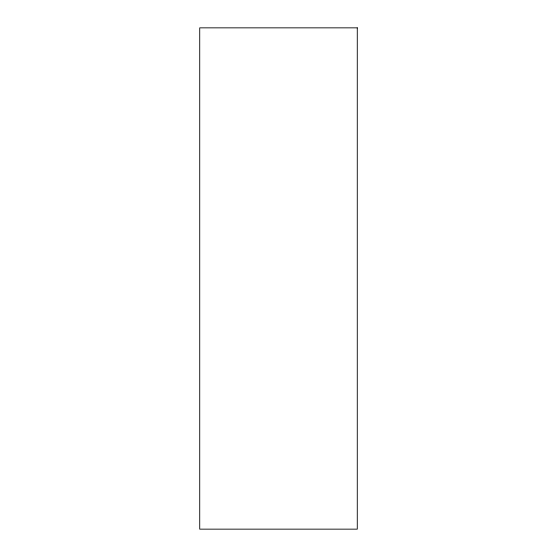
<?xml version="1.0" encoding="UTF-8"?>
<svg xmlns="http://www.w3.org/2000/svg" width="557" height="557" viewBox="0 0 557 557"><rect width="100%" height="100%" fill="white"/><g stroke="black" fill="none" stroke-linecap="round" stroke-linejoin="round"><path stroke-width="0.84" d="M357.274 27.85L199.726 27.85L199.726 529.15L357.274 529.15L357.274 27.85"/></g></svg>
